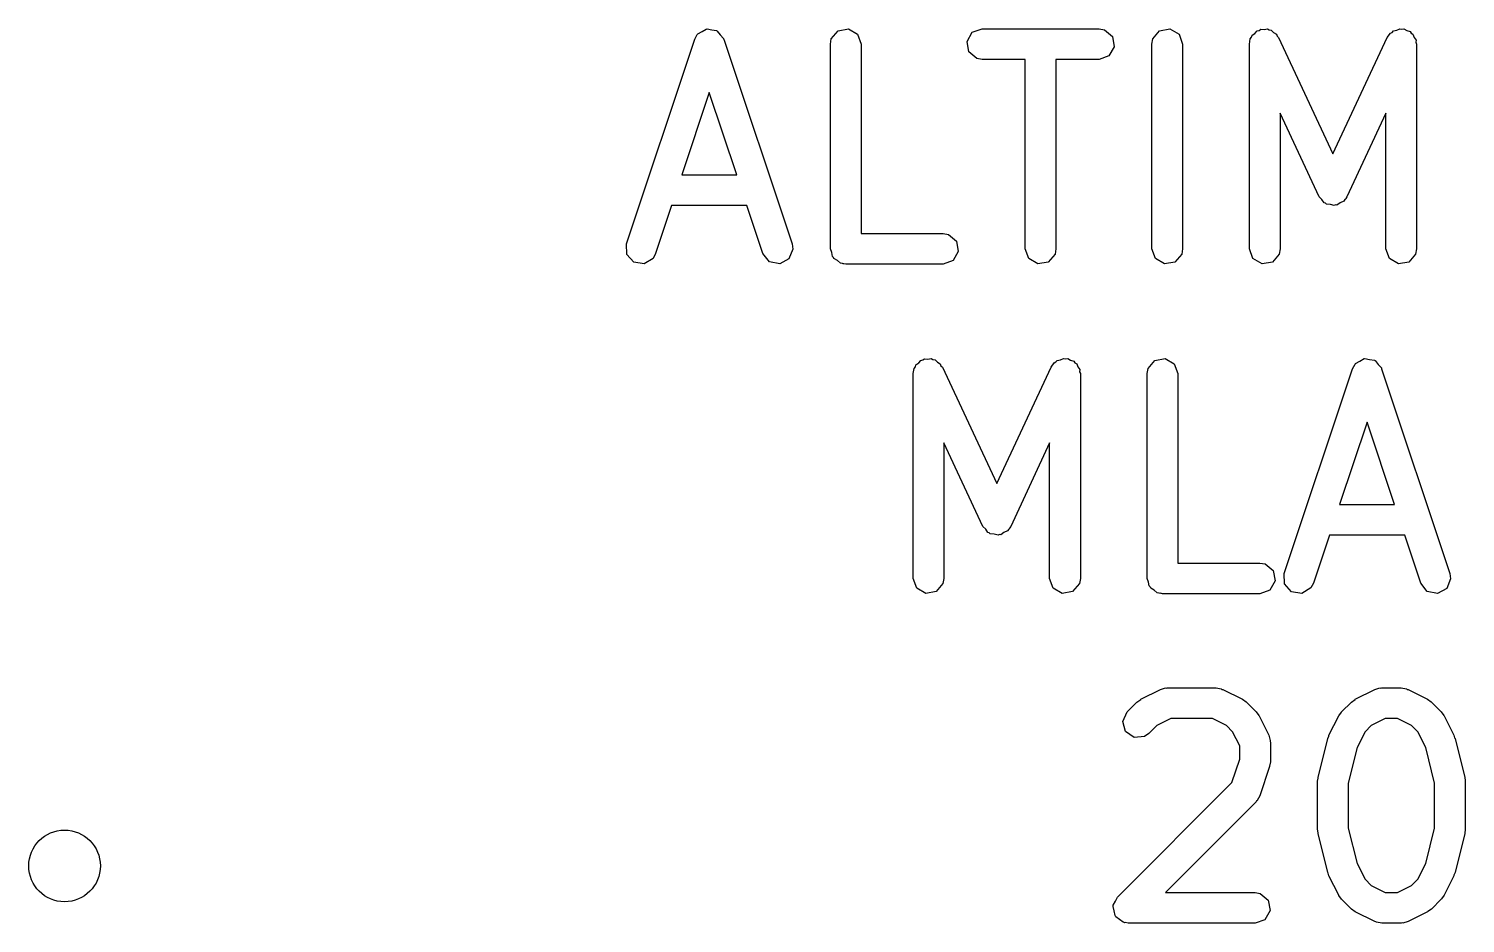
# Model space of a CAD drawing. Extents: x 4.59 to 5.81, y -4.55 to -3.86.
# Drawn here: x 4.5931 to 4.8695, y -4.411 to -4.239 of the extents above; entities that cross this region are included whole.
import ezdxf

# ---------------------------------------------------------------- set-up
doc = ezdxf.new("R2010")
doc.units = 0
doc.header["$MEASUREMENT"] = 0
doc.layers.add('BLACK', color=7, linetype='CONTINUOUS')

msp = doc.modelspace()

# ---------------------------------------------------------------- linework, layer by layer
at = {"layer": 'BLACK', "linetype": 'CONTINUOUS'}
for p, q in [((4.72265, -4.23952), (4.72344, -4.23903)), ((4.72344, -4.23903), (4.72353, -4.23904)), ((4.72353, -4.23904), (4.7236, -4.239)), ((4.7236, -4.239), (4.72452, -4.23919)), ((4.72452, -4.23919), (4.72544, -4.23933)), ((4.72544, -4.23933), (4.7255, -4.23939)), ((4.7488, -4.23936), (4.75079, -4.23901)), ((4.75079, -4.23901), (4.75254, -4.24002)), ((4.77463, -4.23966), (4.77653, -4.23897)), ((4.77653, -4.23897), (4.79903, -4.23897)), ((4.79903, -4.23897), (4.80004, -4.23915)), ((4.80004, -4.23915), (4.80158, -4.24045)), ((4.81067, -4.23936), (4.81266, -4.23901)), ((4.81266, -4.23901), (4.81441, -4.24002)), ((4.82942, -4.23936), (4.82981, -4.2393)), ((4.82981, -4.2393), (4.83013, -4.23907)), ((4.83013, -4.23907), (4.83077, -4.23913)), ((4.83077, -4.23913), (4.83141, -4.23901)), ((4.83141, -4.23901), (4.83175, -4.23921)), ((4.83175, -4.23921), (4.83214, -4.23925)), ((4.83214, -4.23925), (4.8326, -4.2397)), ((4.85567, -4.23936), (4.8563, -4.23925)), ((4.8563, -4.23925), (4.85689, -4.23898)), ((4.85689, -4.23898), (4.85727, -4.23908)), ((4.85727, -4.23908), (4.85766, -4.23901)), ((4.85766, -4.23901), (4.85821, -4.23934)), ((4.85821, -4.23934), (4.85884, -4.2395)), ((4.70811, -4.28036), (4.72123, -4.24099)), ((4.72123, -4.24099), (4.72172, -4.24009)), ((4.72172, -4.24009), (4.72179, -4.24004)), ((4.72179, -4.24004), (4.72183, -4.23996)), ((4.72183, -4.23996), (4.72265, -4.23952)), ((4.7255, -4.23939), (4.72558, -4.23941)), ((4.72558, -4.23941), (4.72616, -4.24014)), ((4.72616, -4.24014), (4.72678, -4.24084)), ((4.72678, -4.24084), (4.72678, -4.24092)), ((4.72678, -4.24092), (4.72684, -4.24099)), ((4.72684, -4.24099), (4.73996, -4.28036)), ((4.74733, -4.24192), (4.74751, -4.24091)), ((4.74733, -4.28129), (4.74733, -4.24192)), ((4.74751, -4.24091), (4.7488, -4.23936)), ((4.75254, -4.24002), (4.75323, -4.24192)), ((4.75323, -4.24192), (4.75323, -4.27834)), ((4.77362, -4.24141), (4.77463, -4.23966)), ((4.77397, -4.2434), (4.77362, -4.24141)), ((4.80158, -4.24045), (4.80193, -4.24243)), ((4.8092, -4.24192), (4.80937, -4.24091)), ((4.8092, -4.28129), (4.8092, -4.24192)), ((4.80937, -4.24091), (4.81067, -4.23936)), ((4.81441, -4.24002), (4.8151, -4.24192)), ((4.8151, -4.24192), (4.8151, -4.28129)), ((4.82794, -4.24192), (4.82812, -4.24091)), ((4.82794, -4.28129), (4.82794, -4.24192)), ((4.82812, -4.24091), (4.82837, -4.24061)), ((4.82837, -4.24061), (4.82848, -4.24023)), ((4.82848, -4.24023), (4.82901, -4.23986)), ((4.82901, -4.23986), (4.82942, -4.23936)), ((4.8326, -4.2397), (4.83316, -4.24002)), ((4.83316, -4.24002), (4.83329, -4.24039)), ((4.83329, -4.24039), (4.83357, -4.24067)), ((4.83357, -4.24067), (4.84402, -4.26306)), ((4.84402, -4.26306), (4.85447, -4.24067)), ((4.85447, -4.24067), (4.85506, -4.23983)), ((4.85506, -4.23983), (4.85541, -4.23967)), ((4.85541, -4.23967), (4.85567, -4.23936)), ((4.85884, -4.2395), (4.85906, -4.23983)), ((4.85906, -4.23983), (4.8594, -4.24002)), ((4.8594, -4.24002), (4.85963, -4.24063)), ((4.85963, -4.24063), (4.86, -4.24116)), ((4.86, -4.24116), (4.85996, -4.24155)), ((4.85996, -4.24155), (4.8601, -4.24192)), ((4.8601, -4.24192), (4.8601, -4.28129)), ((4.77552, -4.2447), (4.77397, -4.2434)), ((4.77653, -4.24487), (4.77552, -4.2447)), ((4.78482, -4.24487), (4.77653, -4.24487)), ((4.78482, -4.28129), (4.78482, -4.24487)), ((4.79903, -4.24487), (4.79073, -4.24487)), ((4.79073, -4.24487), (4.79073, -4.28129)), ((4.80092, -4.24418), (4.79903, -4.24487)), ((4.80193, -4.24243), (4.80092, -4.24418)), ((4.72403, -4.25126), (4.71876, -4.26709)), ((4.72931, -4.26709), (4.72403, -4.25126)), ((4.84134, -4.27129), (4.83385, -4.25523)), ((4.83385, -4.25523), (4.83385, -4.28129)), ((4.85419, -4.25523), (4.8467, -4.27129)), ((4.85419, -4.28129), (4.85419, -4.25523)), ((4.71876, -4.26709), (4.72931, -4.26709)), ((4.84189, -4.27183), (4.84134, -4.27129)), ((4.84233, -4.27246), (4.84189, -4.27183)), ((4.84258, -4.27253), (4.84233, -4.27246)), ((4.84541, -4.27246), (4.84478, -4.2729)), ((4.84611, -4.27213), (4.84541, -4.27246)), ((4.84633, -4.27181), (4.84611, -4.27213)), ((4.84644, -4.27174), (4.84633, -4.27181)), ((4.84647, -4.27161), (4.84644, -4.27174)), ((4.8467, -4.27129), (4.84647, -4.27161)), ((4.71679, -4.273), (4.71371, -4.28223)), ((4.73128, -4.273), (4.71679, -4.273)), ((4.73436, -4.28223), (4.73128, -4.273)), ((4.84277, -4.27272), (4.84258, -4.27253)), ((4.84354, -4.27279), (4.84277, -4.27272)), ((4.84428, -4.27299), (4.84354, -4.27279)), ((4.84452, -4.27287), (4.84428, -4.27299)), ((4.84478, -4.2729), (4.84452, -4.27287)), ((4.70817, -4.28238), (4.70811, -4.28036)), ((4.73996, -4.28036), (4.74011, -4.28137)), ((4.75323, -4.27834), (4.76903, -4.27834)), ((4.76903, -4.27834), (4.77004, -4.27852)), ((4.77004, -4.27852), (4.77159, -4.27982)), ((4.77159, -4.27982), (4.77194, -4.2818)), ((4.70951, -4.28389), (4.70817, -4.28238)), ((4.71322, -4.28313), (4.7115, -4.28418)), ((4.71371, -4.28223), (4.71322, -4.28313)), ((4.73561, -4.28381), (4.73436, -4.28223)), ((4.73937, -4.28325), (4.73759, -4.28421)), ((4.74011, -4.28137), (4.73937, -4.28325)), ((4.74759, -4.28201), (4.74733, -4.28129)), ((4.74772, -4.28277), (4.74759, -4.28201)), ((4.74793, -4.28294), (4.74772, -4.28277)), ((4.74802, -4.28319), (4.74793, -4.28294)), ((4.74868, -4.28357), (4.74802, -4.28319)), ((4.74927, -4.28407), (4.74868, -4.28357)), ((4.77093, -4.28355), (4.76903, -4.28424)), ((4.77194, -4.2818), (4.77093, -4.28355)), ((4.78551, -4.28319), (4.78482, -4.28129)), ((4.78726, -4.2842), (4.78551, -4.28319)), ((4.79055, -4.2823), (4.78925, -4.28385)), ((4.79073, -4.28129), (4.79055, -4.2823)), ((4.80989, -4.28319), (4.8092, -4.28129)), ((4.81164, -4.2842), (4.80989, -4.28319)), ((4.81492, -4.2823), (4.81362, -4.28385)), ((4.8151, -4.28129), (4.81492, -4.2823)), ((4.82863, -4.28319), (4.82794, -4.28129)), ((4.83038, -4.2842), (4.82863, -4.28319)), ((4.83367, -4.2823), (4.83237, -4.28385)), ((4.83385, -4.28129), (4.83367, -4.2823)), ((4.85488, -4.28319), (4.85419, -4.28129)), ((4.85663, -4.2842), (4.85488, -4.28319)), ((4.85992, -4.2823), (4.85862, -4.28385)), ((4.8601, -4.28129), (4.85992, -4.2823)), ((4.7115, -4.28418), (4.70951, -4.28389)), ((4.73759, -4.28421), (4.73561, -4.28381)), ((4.74965, -4.28413), (4.74927, -4.28407)), ((4.74977, -4.2842), (4.74965, -4.28413)), ((4.7499, -4.28418), (4.74977, -4.2842)), ((4.75028, -4.28424), (4.7499, -4.28418)), ((4.76903, -4.28424), (4.75028, -4.28424)), ((4.78925, -4.28385), (4.78726, -4.2842)), ((4.81362, -4.28385), (4.81164, -4.2842)), ((4.83237, -4.28385), (4.83038, -4.2842)), ((4.85862, -4.28385), (4.85663, -4.2842)), ((4.76433, -4.30324), (4.76474, -4.30275)), ((4.76474, -4.30275), (4.76513, -4.30268)), ((4.76513, -4.30268), (4.76545, -4.30246)), ((4.76545, -4.30246), (4.76609, -4.30251)), ((4.76609, -4.30251), (4.76673, -4.3024)), ((4.76673, -4.3024), (4.76707, -4.3026)), ((4.76707, -4.3026), (4.76746, -4.30263)), ((4.76746, -4.30263), (4.76792, -4.30309)), ((4.79073, -4.30305), (4.79099, -4.30275)), ((4.79099, -4.30275), (4.79162, -4.30264)), ((4.79162, -4.30264), (4.79221, -4.30237)), ((4.79221, -4.30237), (4.79259, -4.30247)), ((4.79259, -4.30247), (4.79298, -4.3024)), ((4.79298, -4.3024), (4.79353, -4.30272)), ((4.79353, -4.30272), (4.79416, -4.30289)), ((4.79416, -4.30289), (4.79438, -4.30321)), ((4.80844, -4.3043), (4.80973, -4.30275)), ((4.80973, -4.30275), (4.81172, -4.3024)), ((4.81172, -4.3024), (4.81347, -4.30341)), ((4.84837, -4.30335), (4.84919, -4.3029)), ((4.84919, -4.3029), (4.84999, -4.30242)), ((4.84999, -4.30242), (4.85007, -4.30243)), ((4.85007, -4.30243), (4.85015, -4.30239)), ((4.85015, -4.30239), (4.85106, -4.30257)), ((4.85106, -4.30257), (4.85199, -4.30271)), ((4.85199, -4.30271), (4.85204, -4.30277)), ((4.85204, -4.30277), (4.85213, -4.30279)), ((4.85213, -4.30279), (4.85271, -4.30352)), ((4.76326, -4.30531), (4.76344, -4.3043)), ((4.76326, -4.34468), (4.76326, -4.30531)), ((4.76344, -4.3043), (4.7637, -4.304)), ((4.7637, -4.304), (4.7638, -4.30361)), ((4.7638, -4.30361), (4.76433, -4.30324)), ((4.76792, -4.30309), (4.76848, -4.30341)), ((4.76848, -4.30341), (4.76861, -4.30378)), ((4.76861, -4.30378), (4.76889, -4.30406)), ((4.76889, -4.30406), (4.77934, -4.32645)), ((4.77934, -4.32645), (4.78979, -4.30406)), ((4.78979, -4.30406), (4.79038, -4.30322)), ((4.79038, -4.30322), (4.79073, -4.30305)), ((4.79438, -4.30321), (4.79473, -4.30341)), ((4.79473, -4.30341), (4.79495, -4.30402)), ((4.79495, -4.30402), (4.79532, -4.30454)), ((4.79532, -4.30454), (4.79528, -4.30494)), ((4.79528, -4.30494), (4.79542, -4.30531)), ((4.79542, -4.30531), (4.79542, -4.34468)), ((4.80826, -4.30531), (4.80844, -4.3043)), ((4.80826, -4.34468), (4.80826, -4.30531)), ((4.81347, -4.30341), (4.81416, -4.30531)), ((4.81416, -4.30531), (4.81416, -4.34173)), ((4.83466, -4.34374), (4.84778, -4.30437)), ((4.84778, -4.30437), (4.84827, -4.30347)), ((4.84827, -4.30347), (4.84834, -4.30343)), ((4.84834, -4.30343), (4.84837, -4.30335)), ((4.85271, -4.30352), (4.85333, -4.30422)), ((4.85333, -4.30422), (4.85333, -4.30431)), ((4.85333, -4.30431), (4.85338, -4.30437)), ((4.85338, -4.30437), (4.86651, -4.34374)), ((4.85058, -4.31465), (4.8453, -4.33048)), ((4.85586, -4.33048), (4.85058, -4.31465)), ((4.77666, -4.33468), (4.76917, -4.31862)), ((4.76917, -4.31862), (4.76917, -4.34468)), ((4.78951, -4.31862), (4.78202, -4.33468)), ((4.78951, -4.34468), (4.78951, -4.31862)), ((4.8453, -4.33048), (4.85586, -4.33048)), ((4.77721, -4.33522), (4.77666, -4.33468)), ((4.77765, -4.33585), (4.77721, -4.33522)), ((4.7779, -4.33592), (4.77765, -4.33585)), ((4.77809, -4.33611), (4.7779, -4.33592)), ((4.78073, -4.33584), (4.78011, -4.33628)), ((4.78143, -4.33552), (4.78073, -4.33584)), ((4.78165, -4.3352), (4.78143, -4.33552)), ((4.78176, -4.33512), (4.78165, -4.3352)), ((4.78179, -4.335), (4.78176, -4.33512)), ((4.78202, -4.33468), (4.78179, -4.335)), ((4.77886, -4.33617), (4.77809, -4.33611)), ((4.7796, -4.33637), (4.77886, -4.33617)), ((4.77984, -4.33626), (4.7796, -4.33637)), ((4.78011, -4.33628), (4.77984, -4.33626)), ((4.84334, -4.33638), (4.84026, -4.34561)), ((4.85783, -4.33638), (4.84334, -4.33638)), ((4.8609, -4.34561), (4.85783, -4.33638)), ((4.81416, -4.34173), (4.82996, -4.34173)), ((4.82996, -4.34173), (4.83097, -4.3419)), ((4.83097, -4.3419), (4.83252, -4.3432)), ((4.83252, -4.3432), (4.83287, -4.34519)), ((4.83471, -4.34576), (4.83466, -4.34374)), ((4.86651, -4.34374), (4.86666, -4.34476)), ((4.76395, -4.34658), (4.76326, -4.34468)), ((4.7657, -4.34759), (4.76395, -4.34658)), ((4.76899, -4.34569), (4.76769, -4.34724)), ((4.76917, -4.34468), (4.76899, -4.34569)), ((4.7902, -4.34658), (4.78951, -4.34468)), ((4.79195, -4.34759), (4.7902, -4.34658)), ((4.79524, -4.34569), (4.79394, -4.34724)), ((4.79542, -4.34468), (4.79524, -4.34569)), ((4.80852, -4.3454), (4.80826, -4.34468)), ((4.80865, -4.34615), (4.80852, -4.3454)), ((4.80886, -4.34633), (4.80865, -4.34615)), ((4.80895, -4.34658), (4.80886, -4.34633)), ((4.80961, -4.34696), (4.80895, -4.34658)), ((4.8102, -4.34745), (4.80961, -4.34696)), ((4.83186, -4.34694), (4.82996, -4.34763)), ((4.83287, -4.34519), (4.83186, -4.34694)), ((4.83605, -4.34727), (4.83471, -4.34576)), ((4.83977, -4.34651), (4.83805, -4.34757)), ((4.84026, -4.34561), (4.83977, -4.34651)), ((4.86216, -4.34719), (4.8609, -4.34561)), ((4.86591, -4.34664), (4.86414, -4.3476)), ((4.86666, -4.34476), (4.86591, -4.34664)), ((4.76769, -4.34724), (4.7657, -4.34759)), ((4.79394, -4.34724), (4.79195, -4.34759)), ((4.81058, -4.34752), (4.8102, -4.34745)), ((4.8107, -4.34759), (4.81058, -4.34752)), ((4.81083, -4.34756), (4.8107, -4.34759)), ((4.81121, -4.34763), (4.81083, -4.34756)), ((4.82996, -4.34763), (4.81121, -4.34763)), ((4.83805, -4.34757), (4.83605, -4.34727)), ((4.86414, -4.3476), (4.86216, -4.34719)), ((4.80708, -4.36793), (4.81083, -4.36605)), ((4.81083, -4.36605), (4.81181, -4.36576)), ((4.81181, -4.36576), (4.81198, -4.3658)), ((4.81198, -4.3658), (4.81215, -4.36574)), ((4.81215, -4.36574), (4.82152, -4.36574)), ((4.82152, -4.36574), (4.82253, -4.36592)), ((4.82253, -4.36592), (4.82267, -4.36603)), ((4.82267, -4.36603), (4.82284, -4.36605)), ((4.82284, -4.36605), (4.82659, -4.36793)), ((4.84832, -4.36793), (4.85207, -4.36605)), ((4.85207, -4.36605), (4.85306, -4.36576)), ((4.85306, -4.36576), (4.85323, -4.3658)), ((4.85323, -4.3658), (4.85339, -4.36574)), ((4.85339, -4.36574), (4.85714, -4.36574)), ((4.85714, -4.36574), (4.85815, -4.36592)), ((4.85815, -4.36592), (4.85829, -4.36603)), ((4.85829, -4.36603), (4.85846, -4.36605)), ((4.85846, -4.36605), (4.86221, -4.36793)), ((4.80444, -4.37036), (4.80631, -4.36848)), ((4.80631, -4.36848), (4.80703, -4.36797)), ((4.80703, -4.36797), (4.80708, -4.36793)), ((4.82659, -4.36793), (4.8273, -4.36845)), ((4.8273, -4.36845), (4.82736, -4.36848)), ((4.82736, -4.36848), (4.82923, -4.37036)), ((4.84568, -4.37036), (4.84756, -4.36848)), ((4.84756, -4.36848), (4.84828, -4.36797)), ((4.84828, -4.36797), (4.84832, -4.36793)), ((4.86221, -4.36793), (4.86292, -4.36845)), ((4.86292, -4.36845), (4.86298, -4.36848)), ((4.86298, -4.36848), (4.86486, -4.37036)), ((4.80358, -4.37219), (4.80444, -4.37036)), ((4.81285, -4.37165), (4.81015, -4.373)), ((4.82083, -4.37165), (4.81285, -4.37165)), ((4.82352, -4.373), (4.82083, -4.37165)), ((4.82923, -4.37036), (4.82974, -4.37108)), ((4.82974, -4.37108), (4.82979, -4.37112)), ((4.82979, -4.37112), (4.83166, -4.37487)), ((4.84325, -4.37487), (4.84513, -4.37112)), ((4.84513, -4.37112), (4.84565, -4.37041)), ((4.84565, -4.37041), (4.84568, -4.37036)), ((4.85409, -4.37165), (4.85139, -4.373)), ((4.85645, -4.37165), (4.85409, -4.37165)), ((4.85914, -4.373), (4.85645, -4.37165)), ((4.86486, -4.37036), (4.86536, -4.37108)), ((4.86536, -4.37108), (4.86541, -4.37112)), ((4.86541, -4.37112), (4.86728, -4.37487)), ((4.80411, -4.37414), (4.80358, -4.37219)), ((4.80576, -4.3753), (4.80411, -4.37414)), ((4.80861, -4.37453), (4.80777, -4.37512)), ((4.81015, -4.373), (4.80861, -4.37453)), ((4.82472, -4.37419), (4.82352, -4.373)), ((4.82607, -4.37689), (4.82472, -4.37419)), ((4.8502, -4.37419), (4.84868, -4.37722)), ((4.85139, -4.373), (4.8502, -4.37419)), ((4.86034, -4.37419), (4.85914, -4.373)), ((4.86186, -4.37722), (4.86034, -4.37419)), ((4.80777, -4.37512), (4.80576, -4.3753)), ((4.82607, -4.37946), (4.82607, -4.37689)), ((4.83166, -4.37487), (4.83195, -4.37586)), ((4.83195, -4.37586), (4.83191, -4.37603)), ((4.83191, -4.37603), (4.83197, -4.37619)), ((4.83197, -4.37619), (4.83197, -4.37994)), ((4.84115, -4.38298), (4.84303, -4.37548)), ((4.84303, -4.37548), (4.84324, -4.37501)), ((4.84324, -4.37501), (4.84325, -4.37487)), ((4.84868, -4.37722), (4.84697, -4.38406)), ((4.86356, -4.38406), (4.86186, -4.37722)), ((4.86728, -4.37487), (4.86743, -4.37536)), ((4.86743, -4.37536), (4.86751, -4.37548)), ((4.86751, -4.37548), (4.86938, -4.38298)), ((4.82457, -4.38397), (4.82607, -4.37946)), ((4.83197, -4.37994), (4.83182, -4.38081)), ((4.83182, -4.38088), (4.82995, -4.3865)), ((4.83182, -4.38081), (4.83182, -4.38088)), ((4.84117, -4.38311), (4.84115, -4.38298)), ((4.86938, -4.38298), (4.86942, -4.38356)), ((4.80256, -4.40598), (4.82457, -4.38397)), ((4.84107, -4.38369), (4.84117, -4.38311)), ((4.84107, -4.39307), (4.84107, -4.38369)), ((4.84697, -4.38406), (4.84697, -4.3927)), ((4.86356, -4.3927), (4.86356, -4.38406)), ((4.86942, -4.38356), (4.86947, -4.38369)), ((4.86947, -4.38369), (4.86947, -4.39307)), ((4.82923, -4.38765), (4.81178, -4.40511)), ((4.82931, -4.38749), (4.82923, -4.38765)), ((4.82946, -4.3874), (4.82931, -4.38749)), ((4.82995, -4.3865), (4.82946, -4.3874)), ((4.84111, -4.39319), (4.84107, -4.39307)), ((4.84115, -4.39378), (4.84111, -4.39319)), ((4.84303, -4.40128), (4.84115, -4.39378)), ((4.84697, -4.3927), (4.84868, -4.39953)), ((4.86186, -4.39953), (4.86356, -4.3927)), ((4.86938, -4.39378), (4.86751, -4.40128)), ((4.86947, -4.39307), (4.86937, -4.39365)), ((4.86937, -4.39365), (4.86938, -4.39378)), ((4.84868, -4.39953), (4.8502, -4.40257)), ((4.86034, -4.40257), (4.86186, -4.39953)), ((4.84311, -4.4014), (4.84303, -4.40128)), ((4.84325, -4.40189), (4.84311, -4.4014)), ((4.84513, -4.40563), (4.84325, -4.40189)), ((4.86728, -4.40189), (4.86541, -4.40563)), ((4.8673, -4.40175), (4.86728, -4.40189)), ((4.86751, -4.40128), (4.8673, -4.40175)), ((4.81178, -4.40511), (4.82902, -4.40511)), ((4.82902, -4.40511), (4.83003, -4.40529)), ((4.8502, -4.40257), (4.85139, -4.40376)), ((4.85139, -4.40376), (4.85409, -4.40511)), ((4.85409, -4.40511), (4.85645, -4.40511)), ((4.85645, -4.40511), (4.85914, -4.40376)), ((4.85914, -4.40376), (4.86034, -4.40257)), ((4.80171, -4.40781), (4.80176, -4.40768)), ((4.80194, -4.40866), (4.80171, -4.40781)), ((4.80174, -4.40755), (4.80219, -4.40678)), ((4.80176, -4.40768), (4.80174, -4.40755)), ((4.80219, -4.40678), (4.80256, -4.40598)), ((4.83003, -4.40529), (4.83158, -4.40659)), ((4.83158, -4.40659), (4.83193, -4.40858)), ((4.84517, -4.40568), (4.84513, -4.40563)), ((4.84568, -4.4064), (4.84517, -4.40568)), ((4.84756, -4.40828), (4.84568, -4.4064)), ((4.86486, -4.4064), (4.86298, -4.40828)), ((4.86488, -4.40634), (4.86486, -4.4064)), ((4.86541, -4.40563), (4.86488, -4.40634)), ((4.80209, -4.40954), (4.80194, -4.40866)), ((4.8022, -4.40963), (4.80209, -4.40954)), ((4.80223, -4.40976), (4.8022, -4.40963)), ((4.80296, -4.41027), (4.80223, -4.40976)), ((4.80364, -4.41084), (4.80296, -4.41027)), ((4.83092, -4.41033), (4.82902, -4.41102)), ((4.83193, -4.40858), (4.83092, -4.41033)), ((4.84761, -4.4083), (4.84756, -4.40828)), ((4.84832, -4.40883), (4.84761, -4.4083)), ((4.85207, -4.4107), (4.84832, -4.40883)), ((4.85225, -4.41072), (4.85207, -4.4107)), ((4.85846, -4.4107), (4.85748, -4.411)), ((4.86221, -4.40883), (4.85846, -4.4107)), ((4.86226, -4.40878), (4.86221, -4.40883)), ((4.86298, -4.40828), (4.86226, -4.40878)), ((4.80382, -4.41087), (4.80364, -4.41084)), ((4.80389, -4.41092), (4.80382, -4.41087)), ((4.80401, -4.4109), (4.80389, -4.41092)), ((4.80465, -4.41102), (4.80401, -4.4109)), ((4.82902, -4.41102), (4.80465, -4.41102)), ((4.85238, -4.41084), (4.85225, -4.41072)), ((4.85339, -4.41102), (4.85238, -4.41084)), ((4.85714, -4.41102), (4.85339, -4.41102)), ((4.85731, -4.41096), (4.85714, -4.41102)), ((4.85748, -4.411), (4.85731, -4.41096))]:
    msp.add_line(p, q, dxfattribs=at)
at = {"layer": 'BLACK'}
msp.add_circle((4.6, -4.4), 0.00689, dxfattribs=at)

doc.saveas('drawing.dxf')
